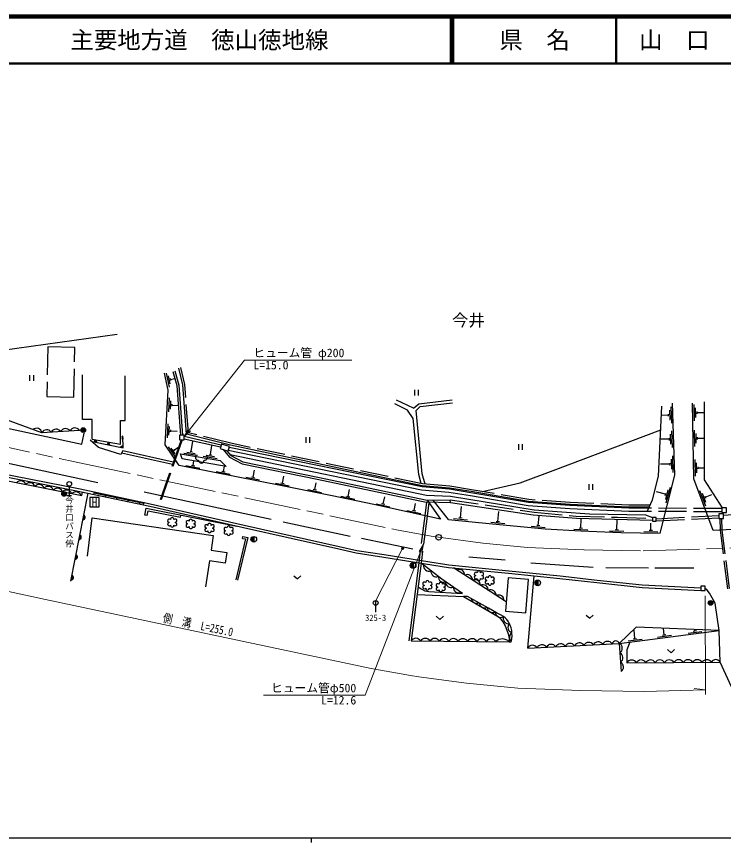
# Model space of a CAD drawing. Units: millimetres at full size, sheet at 1:1000; details may follow other scales. Extents: x 40000 to 680000, y 20000 to 380000.
# Drawn here: x 205276 to 355852, y 204000 to 380000 of the extents above; entities that cross this region are included whole.
import ezdxf
from ezdxf.enums import TextEntityAlignment as Align

# ---------------------------------------------------------------- set-up
doc = ezdxf.new("R2010")
doc.units = ezdxf.units.MM
doc.header["$LTSCALE"] = 1000
doc.linetypes.add('CHAIN', pattern=[18.5, 12, -1.5, 3.5, -1.5])
doc.linetypes.add('DASHED', pattern=[7.5, 6, -1.5])
for name, color, linetype, lineweight in [('M-BGD', 7, 'Continuous', 25), ('M-BMK', 2, 'CHAIN', 13), ('M-BMK-SRVR', 3, 'Continuous', 25), ('M-STR-HTXT', 7, 'Continuous', 13), ('M-STR-STRC', 7, 'Continuous', 25), ('M-TTL', 2, 'Continuous', 140), ('M-TTL-BAND', 7, 'Continuous', 25), ('M-TTL-LINE', 7, 'Continuous', 50)]:
    doc.layers.add(name, color=color, linetype=linetype, lineweight=lineweight)
doc.layers.add('M-BMK-HTXT', color=7, linetype='Continuous')
doc.layers.add('M-TTL-TXT', color=7, linetype='Continuous')
doc.styles.add('@ＭＳ ゴシック', font='')
doc.styles.add('ＭＳ ゴシック', font='')
doc.styles.get('@ＭＳ ゴシック').set_extended_font_data('@MS Gothic')
doc.styles.get('ＭＳ ゴシック').set_extended_font_data('MS Gothic')

# ---------------------------------------------------------------- blocks, each defined once
blk = doc.blocks.new('open_arrow')
at = {"color": 0, "linetype": 'Continuous', "lineweight": -2}
blk.add_lwpolyline([(7.5, 1.25), (0, 0), (7.5, -1.25)], dxfattribs=at)

msp = doc.modelspace()

# ---------------------------------------------------------------- hatches: boundary and pattern name
at = {"layer": 'M-BGD'}
for points in [[(218985, 291865, -0.41421), (219485, 292365, -0.41421), (219985, 291865, -1)], [(227954, 290591), (227971, 289965, -0.84072)], [(222346, 289276), (221733, 289401, -0.84072)], [(225183, 288695), (224570, 288820, -0.84072)], [(228021, 288114), (227408, 288239, -0.84072)], [(214892, 278274, -0.41421), (215392, 278774, -0.41421), (215892, 278274, -1)], [(219598, 273773, -0.82183), (219408, 272801)], [(218770, 269534, -0.82183), (218581, 268562)], [(255814, 269200), (255814, 268000, -1)], [(217945, 265309, -0.82183), (217756, 264337)], [(289740, 263626), (289740, 262426, -1)], [(217088, 260919, -0.82183), (216898, 259947)], [(316287, 259922), (316287, 258722, -1)], [(352619, 255033, -0.41421), (353119, 255533, -0.41421), (353619, 255033, -1)]]:
    msp.add_hatch(color=256, dxfattribs=at).paths.add_polyline_path(points)
at = {"layer": 'M-STR-HTXT'}
msp.add_hatch(color=256, dxfattribs=at).paths.add_polyline_path([(287738, 266790, -1), (287299, 266551, -0.41421), (287399, 266890, -0.41421)])

# ---------------------------------------------------------------- linework, layer by layer
at = {"layer": 'M-BGD'}
for p, q in [((208065, 303599), (208065, 302399)), ((208865, 303599), (208865, 302399)), ((237124, 303979), (237756, 301046)), ((237544, 303455), (237923, 301696)), ((237982, 302844), (238071, 302433)), ((238027, 302639), (239028, 302854)), ((290023, 300451), (290023, 299251)), ((290823, 300451), (290823, 299251)), ((237808, 298745), (237646, 295749)), ((238075, 298129), (237978, 296332)), ((289856, 296541), (286239, 298236)), ((238337, 297424), (238314, 297005)), ((238326, 297214), (239780, 297136)), ((344496, 294015), (344426, 296114)), ((344819, 293326), (344703, 296824)), ((349545, 297342), (349607, 293843)), ((349857, 296647), (349895, 294548)), ((350171, 295848), (350180, 295358)), ((344161, 295055), (342621, 295002)), ((344169, 294810), (344153, 295300)), ((350176, 295603), (351802, 295610)), ((237510, 293238), (237348, 290243)), ((237777, 292623), (237680, 290826)), ((227971, 289965), (227954, 290591)), ((238039, 291918), (238016, 291498)), ((238028, 291708), (239526, 291627)), ((248861, 288682), (240984, 290476)), ((344665, 288880), (344596, 290979)), ((344988, 288191), (344873, 291689)), ((349643, 291864), (349706, 288365)), ((349955, 291170), (349993, 289070)), ((221733, 289401), (222346, 289276)), ((224570, 288820), (225183, 288695)), ((248715, 288203), (240984, 289963)), ((242454, 287332), (242814, 289547)), ((266910, 290377), (266910, 289177)), ((267710, 290377), (267710, 289177)), ((312177, 288861), (312177, 287661)), ((312977, 288861), (312977, 287661)), ((344331, 289920), (342390, 289964)), ((344339, 289675), (344323, 290165)), ((350270, 290370), (350279, 289880)), ((350274, 290125), (351793, 290152)), ((227408, 288239), (228021, 288114)), ((238506, 284545), (227667, 286977)), ((238671, 285020), (227916, 287434)), ((237607, 288299), (239001, 286224)), ((238135, 288051), (238972, 286806)), ((238705, 287741), (238900, 287450)), ((238802, 287596), (239800, 288266)), ((240877, 286981), (243839, 286500)), ((241518, 287181), (243295, 286892)), ((242247, 287366), (242662, 287299)), ((246604, 286659), (246875, 288624)), ((194931, 286633), (222594, 280728)), ((242882, 284358), (243071, 285318)), ((245027, 286307), (247988, 285826)), ((245668, 286507), (247444, 286218)), ((246397, 286692), (246811, 286625)), ((344842, 283548), (344772, 285646)), ((345164, 282858), (345049, 286356)), ((349756, 285574), (349818, 282075)), ((241352, 284354), (244295, 283773)), ((242538, 284426), (243225, 284290)), ((249352, 283079), (249576, 284209)), ((344507, 284587), (342469, 284613)), ((344515, 284342), (344499, 284832)), ((350068, 284880), (350106, 282780)), ((350383, 284080), (350391, 283590)), ((350387, 283835), (351783, 283860)), ((247822, 283076), (250765, 282493)), ((249009, 283147), (249695, 283011)), ((254121, 281827), (257063, 281244)), ((255307, 281898), (255994, 281762)), ((255650, 281830), (255942, 283301)), ((261934, 280584), (262226, 282055)), ((216519, 279903), (216519, 277903)), ((260405, 280581), (263347, 279998)), ((261591, 280652), (262278, 280516)), ((268827, 279199), (269123, 280670)), ((327171, 280375), (327171, 279175)), ((327971, 280375), (327971, 279175)), ((216846, 259680), (220505, 278416)), ((219180, 277902), (219340, 278661)), ((221789, 278708), (221676, 278170)), ((232314, 276213), (221732, 278439)), ((224235, 278193), (224122, 277655)), ((232485, 278707), (259544, 272868)), ((267297, 279201), (270238, 278609)), ((268484, 279268), (269170, 279130)), ((275914, 277744), (276222, 279212)), ((343524, 278191), (341593, 278730)), ((343464, 277954), (343584, 278429)), ((343557, 277100), (344073, 279136)), ((343676, 276348), (344535, 279741)), ((350771, 279014), (352007, 275740)), ((351299, 278465), (352040, 276501)), ((351950, 277589), (353354, 278119)), ((216019, 277903), (217019, 277903)), ((226682, 277679), (226569, 277140)), ((229128, 277164), (229015, 276626)), ((231575, 276649), (231462, 276111)), ((232370, 276482), (232257, 275944)), ((274384, 277759), (277320, 277142)), ((275572, 277816), (276257, 277672)), ((283377, 276163), (283695, 277629)), ((292584, 276533), (292217, 273628)), ((293080, 276469), (292708, 273521)), ((292748, 276946), (295568, 272900)), ((297276, 272852), (294052, 276960)), ((297678, 276349), (297674, 276999)), ((351864, 277818), (352037, 277360)), ((281847, 276189), (284779, 275552)), ((283035, 276238), (283719, 276089)), ((288426, 274759), (291358, 274122)), ((289614, 274808), (290298, 274660)), ((289956, 274734), (290274, 276200)), ((299844, 273195), (300083, 275560)), ((219598, 273773), (219408, 272801)), ((233103, 273642), (232613, 273741)), ((240168, 273286), (240265, 273776)), ((298321, 273047), (301306, 272745)), ((299495, 273230), (300192, 273159)), ((307793, 272395), (307991, 274493)), ((316415, 271576), (316600, 273522)), ((325474, 271002), (325561, 272987)), ((262049, 272357), (276323, 269276)), ((306271, 272239), (309258, 271955)), ((307445, 272429), (308141, 272362)), ((314893, 271419), (317880, 271135)), ((316066, 271609), (316763, 271543)), ((333118, 270667), (333176, 272780)), ((340385, 270530), (340409, 272030)), ((218770, 269534), (218581, 268562)), ((323962, 270768), (326959, 270636)), ((325124, 271017), (325824, 270987)), ((331607, 270433), (334604, 270301)), ((332769, 270682), (333468, 270651)), ((338881, 270253), (341881, 270207)), ((340035, 270536), (340735, 270525)), ((253409, 268786), (253473, 269181)), ((255814, 269200), (255814, 268000)), ((278743, 268855), (289656, 266580)), ((217945, 265309), (217756, 264337)), ((291022, 264165), (288853, 247001)), ((291516, 264087), (289349, 246939)), ((301604, 264844), (309382, 264230)), ((289740, 263626), (289740, 262426)), ((309557, 255244), (298342, 262520)), ((314806, 263594), (328114, 262658)), ((330785, 262573), (339853, 262531)), ((341232, 262532), (349533, 262545)), ((217088, 260919), (216898, 259947)), ((314154, 245387), (315538, 260827)), ((316287, 259922), (316287, 258722)), ((301362, 256434), (300478, 256435)), ((305794, 253928), (301362, 256434)), ((307530, 252930), (305794, 253928)), ((308387, 252523), (307530, 252930)), ((309026, 252140), (308387, 252523)), ((309359, 251904), (309026, 252140)), ((309724, 251492), (309359, 251904)), ((310083, 250996), (309724, 251492)), ((310435, 250341), (310083, 250996)), ((310618, 249757), (310435, 250341)), ((310741, 249201), (310618, 249757)), ((310806, 248596), (310741, 249201)), ((310822, 248061), (310806, 248596)), ((336988, 247447), (336796, 249263)), ((342886, 248207), (343580, 248296)), ((343233, 248251), (343056, 249630)), ((348302, 248601), (351278, 248984)), ((349405, 249046), (350099, 249135)), ((349752, 249090), (349717, 249360)), ((289349, 246939), (310204, 246781)), ((310204, 246781), (310617, 246781)), ((310617, 246781), (310753, 247369)), ((310753, 247369), (310822, 248061)), ((314154, 245387), (333665, 246414)), ((333665, 246414), (334048, 240427)), ((335538, 246958), (338514, 247341)), ((336641, 247402), (337335, 247492)), ((341784, 247762), (344759, 248145)), ((335298, 242301), (355160, 242396))]:
    msp.add_line(p, q, dxfattribs=at)
at = {"layer": 'M-BGD', "linetype": 'DASHED'}
for p, q in [((240324, 289772), (235463, 275801)), ((240536, 289772), (235660, 275756)), ((297678, 276349), (292507, 276536)), ((355495, 275171), (339893, 275220)), ((292217, 273628), (291022, 264165)), ((292708, 273522), (291516, 264087)), ((355495, 274471), (339572, 274521)), ((341546, 272993), (354845, 273642)), ((341546, 272543), (354845, 273192)), ((293280, 263809), (296954, 263231))]:
    msp.add_line(p, q, dxfattribs=at)
at = {"layer": 'M-BGD'}
for points in [[(136241, 316279), (140198, 313290), (157747, 307694), (170912, 303272), (177343, 301105), (186742, 295819), (219202, 288899), (219839, 291887)], [(219839, 291887), (210679, 291316), (199829, 295262), (180175, 301825), (192765, 307853), (196083, 308024), (226714, 312300)], [(340008, 275470), (335703, 275483), (323169, 276035), (314336, 276660), (302112, 278774), (297497, 279517), (291692, 280016), (250865, 288679), (241497, 291000), (240731, 301533), (239867, 305100)], [(97741, 302925), (99940, 302745), (104575, 302107), (117599, 300165), (123685, 299002), (131344, 297507), (136587, 296522), (150921, 292902), (171023, 288052), (182838, 285439), (198012, 282895), (218756, 278784), (233656, 275650), (253607, 271095), (273895, 266562), (277626, 265702), (283491, 264793), (297264, 262625), (310075, 261368), (321001, 260285), (328865, 259376), (338525, 258348), (351047, 257682)], [(221388, 289969), (221388, 294122), (219322, 294122), (219322, 303646)], [(221388, 289969), (227425, 288868), (227425, 293940), (228385, 293940), (228385, 303421)], [(295568, 272900), (281355, 275989), (272475, 277853), (262228, 279914), (246735, 282986), (239910, 284333), (236965, 288717), (237595, 300368), (236812, 304004)], [(240276, 290772), (239458, 301272), (238640, 304282)], [(240727, 290772), (239903, 301350), (239074, 304400)], [(289773, 294356), (288520, 296151), (285859, 297486)], [(289856, 296541), (290972, 297467), (298089, 298296)], [(290364, 296014), (291249, 296895), (298158, 297700)], [(297276, 272852), (306665, 271900), (317842, 270838), (325448, 270402), (333959, 270029), (342353, 269900), (345484, 282266), (344977, 297633)], [(437882, 292611), (437565, 290780), (436837, 288544), (436175, 287090), (434839, 285049), (432786, 282670), (430089, 280292), (428972, 279628), (426470, 278540), (423050, 277337), (420207, 276643), (418148, 276208), (415936, 275902), (412429, 275508), (380355, 271974), (377021, 271657), (353680, 270459), (349529, 281453), (349240, 297579)], [(355623, 275328), (351778, 281266), (351806, 297868)], [(292280, 280367), (291686, 282539), (290364, 296014)], [(339572, 274521), (340725, 277030), (342019, 282088), (342712, 296950)], [(291474, 280471), (290946, 282403), (289773, 294356)], [(155924, 292261), (171147, 288587), (182942, 285979), (198111, 283436), (218866, 279323), (233773, 276187), (253728, 271631), (274016, 267098), (277730, 266243), (283576, 265336), (293280, 263809)], [(221733, 289401), (228021, 288114), (227954, 290591)], [(304561, 278756), (312573, 280635), (319609, 283279), (342477, 291904)], [(227916, 287434), (227518, 286703), (222707, 288174), (220986, 289694)], [(249276, 287729), (250648, 286110), (253317, 284656), (269346, 281384), (292507, 276536)], [(250072, 287487), (250937, 286465), (253473, 285084), (269437, 281824), (292748, 276946)], [(339572, 274521), (335681, 274533), (323115, 275086), (314221, 275716), (301955, 277837), (297381, 278573), (291555, 279075), (250387, 287515)], [(339893, 275220), (335697, 275233), (323155, 275785), (314305, 276412), (302071, 278527), (297466, 279268), (291656, 279769), (250592, 288187)], [(250750, 286687), (292570, 277989), (297682, 277765), (315545, 274889), (327301, 274008), (339266, 273790), (340746, 273277)], [(193602, 281824), (195467, 282615), (219180, 277902)], [(340746, 272575), (324549, 273014), (315353, 273764), (297678, 276349)], [(232613, 273741), (232915, 275230), (252223, 271411)], [(233103, 273642), (233306, 274643), (240168, 273286)], [(355845, 273737), (375190, 275093), (376387, 275734)], [(220389, 265039), (221395, 273150), (247188, 269399), (246737, 266297), (250077, 265812), (249745, 263533), (246362, 264025), (245554, 258465)], [(253409, 268786), (254024, 268687), (251987, 259996)], [(253473, 269181), (254511, 269013), (252377, 259904)], [(300290, 257073), (295851, 260110), (291447, 263541)], [(296954, 263231), (297334, 263171), (310129, 261916), (321060, 260832), (328926, 259922), (338569, 258897), (351047, 258233)], [(264357, 260844), (265107, 260144), (265857, 260844)], [(290802, 258442), (291463, 258019), (292262, 257637), (293083, 257480), (300290, 257073)], [(357558, 237176), (355160, 242396), (354906, 249149), (354100, 254963), (353469, 256121), (352887, 257101), (352368, 257742), (351947, 258132)], [(290596, 256811), (300478, 256435), (307241, 252528), (308140, 251923), (308872, 251036), (309361, 250154), (309738, 249275), (309996, 248463), (310185, 247461), (310204, 246781)], [(294686, 252232), (295436, 251532), (296186, 252232)], [(326613, 252470), (327363, 251770), (328113, 252470)], [(335879, 246699), (335298, 245068), (335298, 242301)], [(343949, 245114), (344699, 244414), (345449, 245114)]]:
    msp.add_lwpolyline(points, dxfattribs=at)
at = {"layer": 'M-BGD', "linetype": 'DASHED'}
msp.add_lwpolyline([(211725, 299033), (217470, 298901), (217714, 309493), (211968, 309625)], close=True, dxfattribs=at)
for points in [[(340191, 275869), (335713, 275883), (323192, 276434), (314384, 277058), (302178, 279169), (297546, 279914), (291749, 280413), (250945, 289071), (241875, 291319), (241128, 301595), (240255, 305194)], [(292748, 276946), (297674, 276999), (315524, 274395), (324481, 273554), (333293, 273286), (340746, 273030)], [(356770, 258066), (355208, 270537), (355122, 273037)], [(357169, 258098), (355607, 270569), (355522, 273037)]]:
    msp.add_lwpolyline(points, dxfattribs=at)
at = {"layer": 'M-BGD'}
for points in [[(239984, 289772), (240984, 289772), (240984, 290772), (239984, 290772)], [(248631, 287926), (250353, 287401), (250644, 288357), (248922, 288882)], [(240198, 286787), (248670, 285411), (249934, 284148), (240536, 285750)], [(355495, 274328), (356495, 274328), (356495, 275328), (355495, 275328)], [(340746, 272477), (341546, 272477), (341546, 273277), (340746, 273277)], [(354845, 273037), (355845, 273037), (355845, 274037), (354845, 274037)], [(309400, 253292), (313724, 252945), (314292, 260023), (309968, 260370)], [(351047, 257682), (351947, 257682), (351947, 258582), (351047, 258582)], [(333665, 246414), (354906, 249149), (337282, 249864)]]:
    msp.add_lwpolyline(points, close=True, dxfattribs=at)
for centre, radius in [((219485, 291865), 500), ((216519, 280403), 500), ((215392, 278274), 500), ((255814, 268600), 600), ((289740, 263026), 600), ((316287, 259322), 600), ((353119, 255033), 500)]:
    msp.add_circle(centre, radius, dxfattribs=at)
for centre, radius, start, end in [((209538, 291105), 1160, 10.4995, 129.52912), ((215706, 291040), 1160, 34.0523, 153.08193), ((217702, 291164), 1160, 34.0523, 153.08193), ((211714, 290791), 1160, 34.0523, 153.08193), ((213710, 290915), 1160, 34.0523, 153.08193), ((228017, 290280), 318, 101.4494, 261.66714), ((222028, 289285), 318, 358.32404, 158.54177), ((224866, 288704), 318, 358.32404, 158.54177), ((227703, 288123), 318, 358.32404, 158.54177), ((243966, 286044), 600, 122.72029, 277.24592), ((244642, 285449), 600, 180, 0), ((245318, 286044), 600, 262.75408, 57.27971), ((206142, 279893), 1160, 19.24413, 138.27375), ((208103, 279503), 1160, 19.24413, 138.27375), ((210065, 279113), 1160, 19.24413, 138.27375), ((212026, 278723), 1160, 19.24413, 138.27375), ((213988, 278333), 1160, 19.24413, 138.27375), ((215950, 277944), 1160, 19.24413, 138.27375), ((217911, 277554), 1160, 19.24413, 138.27375), ((219407, 273306), 505, 270.12285, 67.78104), ((237805, 272574), 360, 37.6435, 270), ((238445, 272854), 360, 90, 189.61526), ((238445, 272854), 360, 350.38474, 90), ((239085, 272574), 360, 270, 142.3565), ((242379, 272521), 360, 90, 189.61526), ((242379, 272521), 360, 350.38474, 90), ((237805, 271854), 360, 90, 322.3565), ((238445, 271574), 360, 170.38474, 270), ((238445, 271574), 360, 270, 9.61526), ((239085, 271854), 360, 217.6435, 90), ((241739, 272241), 360, 37.6435, 270), ((241739, 271521), 360, 90, 322.3565), ((242379, 271241), 360, 170.38474, 270), ((242379, 271241), 360, 270, 9.61526), ((243019, 272241), 360, 270, 142.3565), ((243019, 271521), 360, 217.6435, 90), ((245740, 271352), 360, 37.6435, 270), ((246380, 271632), 360, 90, 189.61526), ((246380, 271632), 360, 350.38474, 90), ((247020, 271352), 360, 270, 142.3565), ((249819, 270794), 360, 37.6435, 270), ((250459, 271074), 360, 90, 189.61526), ((250459, 271074), 360, 350.38474, 90), ((251099, 270794), 360, 270, 142.3565), ((218579, 269067), 505, 270.12285, 67.78104), ((245740, 270632), 360, 90, 322.3565), ((246380, 270352), 360, 170.38474, 270), ((246380, 270352), 360, 270, 9.61526), ((247020, 270632), 360, 217.6435, 90), ((249819, 270074), 360, 90, 322.3565), ((250459, 269794), 360, 170.38474, 270), ((250459, 269794), 360, 270, 9.61526), ((251099, 270074), 360, 217.6435, 90), ((217754, 264842), 505, 270.12285, 67.78104), ((293123, 262981), 1160, 172.56593, 291.59555), ((216897, 260452), 505, 270.12285, 67.78104), ((294701, 261752), 1160, 172.56593, 291.59555), ((296183, 260517), 1067, 171.54837, 296.26192), ((299574, 261018), 1160, 357.51194, 116.54157), ((301252, 259930), 1160, 357.51194, 116.54157), ((303137, 261215), 360, 37.6435, 270), ((303137, 260495), 360, 90, 322.3565), ((303777, 261495), 360, 90, 189.61526), ((303777, 261495), 360, 350.38474, 90), ((304417, 261215), 360, 270, 142.3565), ((304417, 260495), 360, 217.6435, 90), ((305436, 260180), 360, 37.6435, 270), ((306076, 260460), 360, 90, 189.61526), ((306076, 260460), 360, 350.38474, 90), ((306716, 260180), 360, 270, 142.3565), ((292139, 259151), 360, 37.6435, 270), ((292139, 258431), 360, 90, 322.3565), ((292779, 259431), 360, 90, 189.61526), ((292779, 259431), 360, 350.38474, 90), ((293419, 259151), 360, 270, 142.3565), ((293419, 258431), 360, 217.6435, 90), ((295005, 258788), 360, 37.6435, 270), ((295645, 259068), 360, 90, 189.61526), ((295645, 259068), 360, 350.38474, 90), ((296285, 258788), 360, 270, 142.3565), ((297812, 259481), 1160, 176.1072, 295.13682), ((302930, 258841), 1160, 357.51194, 116.54157), ((303777, 260215), 360, 170.38474, 270), ((303777, 260215), 360, 270, 9.61526), ((304608, 257753), 1160, 357.51194, 116.54157), ((305436, 259460), 360, 90, 322.3565), ((306076, 259180), 360, 170.38474, 270), ((306076, 259180), 360, 270, 9.61526), ((306716, 259460), 360, 217.6435, 90), ((292779, 258151), 360, 170.38474, 270), ((292779, 258151), 360, 270, 9.61526), ((295005, 258068), 360, 90, 322.3565), ((295645, 257788), 360, 170.38474, 270), ((295645, 257788), 360, 270, 9.61526), ((296285, 258068), 360, 217.6435, 90), ((299463, 258352), 1160, 176.1072, 295.13682), ((306285, 256664), 1160, 357.51194, 116.54157), ((303365, 256292), 1321, 191.29396, 289.73584), ((307963, 255576), 1160, 357.51194, 116.54157), ((305070, 255256), 1276, 189.32423, 291.70557), ((306795, 254247), 1265, 188.02464, 292.33711), ((308415, 253111), 1139, 181.73146, 301.97315), ((310073, 251748), 1127, 159.3773, 280.31529), ((311072, 249837), 1131, 134.84042, 255.58243), ((311649, 247678), 1367, 128.90633, 220.97471), ((290345, 246343), 1160, 30.05215, 149.08177), ((292345, 246327), 1160, 30.05215, 149.08177), ((294344, 246312), 1160, 30.05215, 149.08177), ((296344, 246297), 1160, 30.05215, 149.08177), ((298344, 246282), 1160, 30.05215, 149.08177), ((300344, 246267), 1160, 30.05215, 149.08177), ((302344, 246252), 1160, 30.05215, 149.08177), ((304344, 246237), 1160, 30.05215, 149.08177), ((306344, 246222), 1160, 30.05215, 149.08177), ((308765, 245295), 2069, 45.92096, 133.21296), ((323173, 245272), 1160, 33.50018, 152.5298), ((325170, 245378), 1160, 33.50018, 152.5298), ((327167, 245483), 1160, 33.50018, 152.5298), ((329165, 245588), 1160, 33.50018, 152.5298), ((331162, 245693), 1160, 33.50018, 152.5298), ((332909, 246143), 803, 19.75362, 166.27636), ((333141, 245379), 1160, 304.14211, 63.17173), ((315184, 244852), 1160, 33.50018, 152.5298), ((317181, 244957), 1160, 33.50018, 152.5298), ((319178, 245062), 1160, 33.50018, 152.5298), ((321176, 245167), 1160, 33.50018, 152.5298), ((333269, 243383), 1160, 304.14211, 63.17173), ((338301, 241726), 1160, 30.75974, 149.78936), ((340301, 241736), 1160, 30.75974, 149.78936), ((342301, 241746), 1160, 30.75974, 149.78936), ((344301, 241755), 1160, 30.75974, 149.78936), ((346301, 241765), 1160, 30.75974, 149.78936), ((348301, 241774), 1160, 30.75974, 149.78936), ((350301, 241784), 1160, 30.75974, 149.78936), ((352301, 241794), 1160, 30.75974, 149.78936), ((354231, 241919), 1044, 27.18108, 153.36801), ((333397, 241387), 1160, 304.14211, 63.17173), ((336301, 241717), 1160, 30.75974, 149.78936)]:
    msp.add_arc(centre, radius, start, end, dxfattribs=at)
at = {"layer": 'M-BMK'}
msp.add_lwpolyline([(98419, 309131), (104673, 308563), (109031, 307972), (117566, 306464), (142064, 301464), (217729, 285101), (286587, 270550), (294030, 269203), (295186, 269034), (304572, 267760), (314116, 266833), (326211, 266342), (338733, 266171), (368971, 267068), (399126, 269613), (421870, 272628), (434387, 274923), (444609, 277315), (457813, 281633), (519128, 305544)], dxfattribs=at)
at = {"layer": 'M-BMK-SRVR'}
msp.add_circle((295186, 269034), 600, dxfattribs=at)
at = {"layer": 'M-STR-HTXT'}
for p, q in [((287518, 266671), (281773, 255547)), ((352035, 235552), (351928, 256580)), ((352030, 236552), (349590, 236822))]:
    msp.add_line(p, q, dxfattribs=at)
for points in [[(240984, 290476), (253826, 306764), (276726, 306764)], [(95160, 279303), (101300, 278746), (104403, 278325), (111955, 276991), (135893, 272104), (211458, 255764), (280813, 241107), (289189, 239592), (291000, 239327), (301103, 237956), (312056, 236892), (325397, 236351), (338972, 236165), (352030, 236552)], [(291954, 267554), (279533, 235355), (257883, 235355)]]:
    msp.add_lwpolyline(points, dxfattribs=at)
msp.add_circle((287518, 266671), 250, dxfattribs=at)
at = {"layer": 'M-STR-STRC'}
msp.add_line((281773, 253047), (281773, 255547), dxfattribs=at)
msp.add_lwpolyline([(220895, 275494), (222895, 275494), (222895, 277494), (220895, 277494)], close=True, dxfattribs=at)
msp.add_circle((281773, 255047), 500, dxfattribs=at)
at = {"layer": 'M-TTL'}
msp.add_line((680000, 380000), (40000, 380000), dxfattribs=at)
at = {"layer": 'M-TTL-BAND'}
for p, q in [((40000, 205000), (579000, 205000)), ((268000, 205000), (268000, 204000))]:
    msp.add_line(p, q, dxfattribs=at)
at = {"layer": 'M-TTL-LINE'}
for p, q in [((297750, 380000), (297750, 370000)), ((298250, 380000), (298250, 370000)), ((333000, 380000), (333000, 370000)), ((40000, 370000), (680000, 370000))]:
    msp.add_line(p, q, dxfattribs=at)

# ---------------------------------------------------------------- block references
at = {"layer": 'M-STR-HTXT', "xscale": 240, "yscale": 240}
for p, rotation in [((240984, 290476), 51.7), ((291954, 267554), 248.9)]:
    msp.add_blockref('open_arrow', p, dxfattribs=dict(at, rotation=rotation))

# ---------------------------------------------------------------- texts
at = {"layer": 'M-BMK-HTXT', "style": 'ＭＳ ゴシック'}
msp.add_text('今井', height=2566, dxfattribs=at).set_placement((301513, 315278), align=Align.MIDDLE_CENTER)
at = {"layer": 'M-BMK-HTXT', "style": '@ＭＳ ゴシック'}
msp.add_text('今井口バス停', height=1320, rotation=270, dxfattribs=at).set_placement((216519, 277903), align=Align.MIDDLE_LEFT)
at = {"layer": 'M-STR-HTXT', "style": 'ＭＳ ゴシック'}
for s, p in [('ヒューム管 φ200', (255726, 306864)), ('L=15.0', (255726, 304264))]:
    msp.add_text(s, height=1833, dxfattribs=at).set_placement(p, align=Align.BOTTOM_LEFT)
at = {"layer": 'M-STR-HTXT', "style": 'ＭＳ ゴシック', "width": 0.8}
msp.add_text('側\u3000溝\u3000L=255.0', height=1833, rotation=348.067, dxfattribs=at).set_placement((243635, 248911), align=Align.BOTTOM_CENTER)
at = {"layer": 'M-STR-HTXT', "style": 'ＭＳ ゴシック'}
for s, p in [('ヒューム管φ500', (277633, 235455)), ('L=12.6', (277633, 232855))]:
    msp.add_text(s, height=1833, dxfattribs=at).set_placement(p, align=Align.BOTTOM_RIGHT)
at = {"layer": 'M-STR-STRC', "style": 'ＭＳ ゴシック'}
msp.add_text('H', height=1833, dxfattribs=at).set_placement((221895, 276494), align=Align.MIDDLE_CENTER)
msp.add_text('325-3', height=1320, dxfattribs=at).set_placement((281773, 252547), align=Align.TOP_CENTER)
at = {"layer": 'M-TTL-TXT', "style": 'ＭＳ ゴシック'}
msp.add_text('主要地方道\u3000徳山徳地線', height=3666, dxfattribs=at).set_placement((216734, 375000), align=Align.MIDDLE_LEFT)
for s, p in [('県\u3000名', (315625, 375000)), ('山\u3000口\u3000県', (350375, 375000))]:
    msp.add_text(s, height=3666, dxfattribs=at).set_placement(p, align=Align.MIDDLE_CENTER)

doc.saveas('drawing.dxf')
